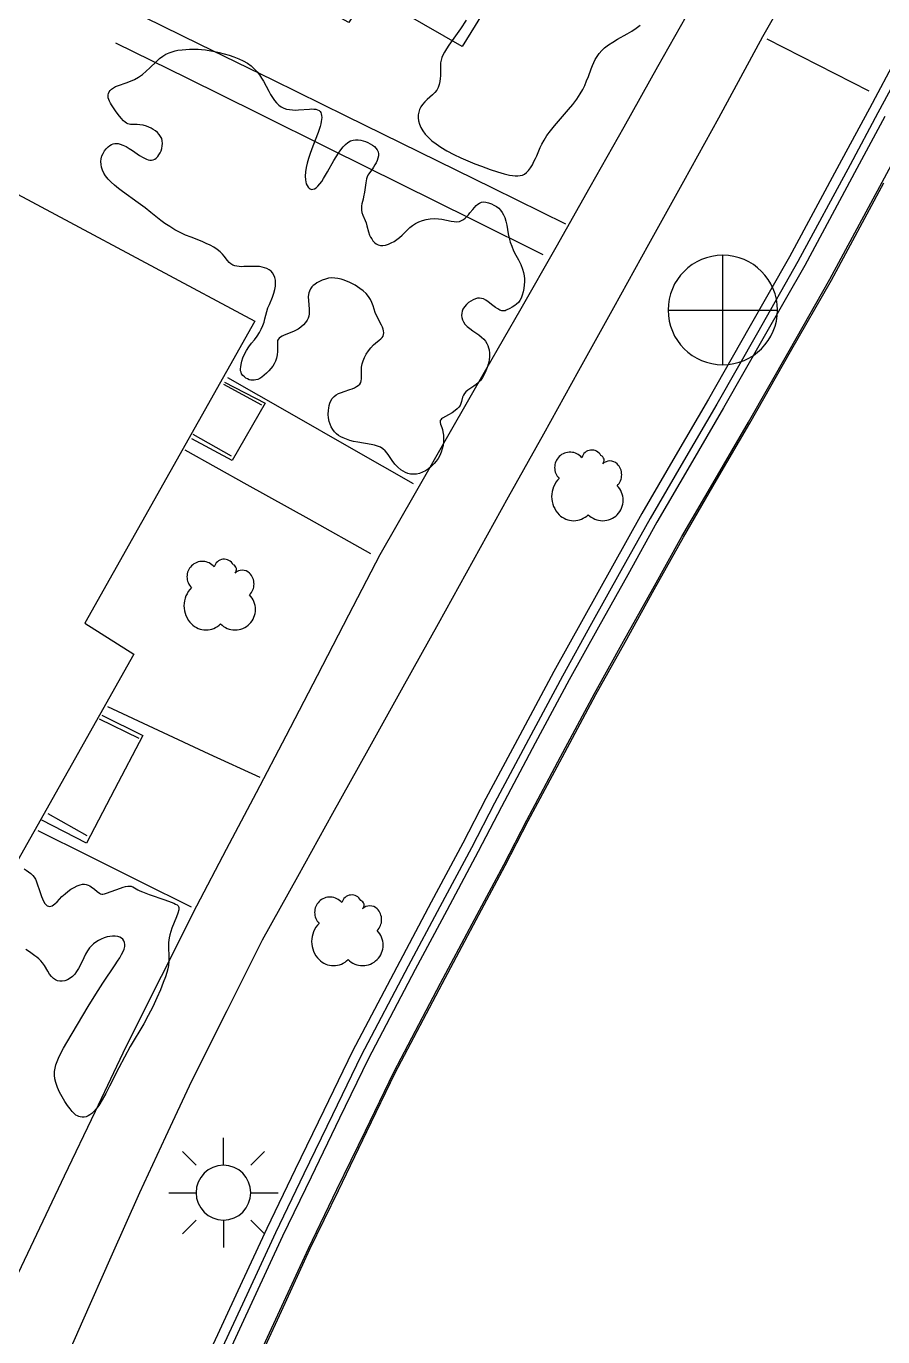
# Model space of a CAD drawing. Header units: feet. Extents: x 3174203 to 3175581, y 1715832 to 1717426.
# Drawn here: x 3174687.1 to 3174738.5, y 1717182.2 to 1717260.8 of the extents above; entities that cross this region are included whole.
import ezdxf

# ---------------------------------------------------------------- set-up
doc = ezdxf.new("R2010")
doc.units = ezdxf.units.FT
doc.header["$MEASUREMENT"] = 0
for name, color, linetype, lineweight in [('BACK_OF_CURB', 5, 'Continuous', 30), ('BOTTOM_OF_CURB', 3, 'Continuous', 30), ('BUILDING', 1, 'Continuous', 30), ('CONCRETE', 204, 'Continuous', 30), ('FOOT_PATH', 2, 'Continuous', 30), ('GUTTER', 30, 'Continuous', 30), ('LIGHT_POLE', 5, 'Continuous', 30), ('MANHOLE', 30, 'Continuous', 30), ('SINGLE_TREE', 3, 'Continuous', 30), ('TOP_OF_CURB', 1, 'Continuous', 30)]:
    doc.layers.add(name, color=color, linetype=linetype, lineweight=lineweight)
for name, color, linetype, lineweight, true_color in [('HAND_RAIL', 77, 'Continuous', 30, 0x647d5e), ('MISCELLANEOUS', 225, 'Continuous', 30, 0x9c5f7c), ('PAVED_ROAD', 140, 'Continuous', 30, 0x38a9ff), ('TREELINE', 80, 'Continuous', 30, 0x36ff17)]:
    doc.layers.add(name, color=color, linetype=linetype, lineweight=lineweight, true_color=true_color)

# ---------------------------------------------------------------- blocks, each defined once
blk = doc.blocks.new('SYM205')
at = {"lineweight": -2}
for p, q in [((0, 0.25), (0, 0.5)), ((-0.25, 0.25), (-0.375, 0.375)), ((0.25, 0.25), (0.375, 0.375)), ((0.25, 0), (0.5, 0)), ((-0.25, -0.25), (-0.375, -0.375)), ((0, -0.25), (0, -0.5)), ((0.25, -0.25), (0.375, -0.375))]:
    blk.add_line(p, q, dxfattribs=at)
at = {"lineweight": -2, "flags": 128}
blk.add_lwpolyline([(-0.5, 0), (-0.25, 0, 1), (0.25, 0, 1), (-0.25, 0)], format="xyb", dxfattribs=at)
blk = doc.blocks.new('SYM205_1')
at = {"layer": 'LIGHT_POLE', "ltscale": 0.25, "xscale": 26.246667, "yscale": 26.246667, "zscale": 26.246667}
blk.add_blockref('SYM205', (0, 0), dxfattribs=at)
blk = doc.blocks.new('SYM003')
at = {"layer": 'LIGHT_POLE', "ltscale": 0.25, "xscale": 0.5, "yscale": 0.5, "zscale": 0.5}
blk.add_blockref('SYM205_1', (0, 0), dxfattribs=at)
blk = doc.blocks.new('SYM203')
at = {"lineweight": -2}
blk.add_line((-0.5, 0), (0.5, 0), dxfattribs=at)
at = {"lineweight": -2, "flags": 128}
blk.add_lwpolyline([(0, -0.5, 1), (0, 0.5, 1), (0, -0.5), (0, 0.5)], format="xyb", dxfattribs=at)
blk = doc.blocks.new('SYM203_1')
at = {"layer": 'MANHOLE', "ltscale": 0.25, "xscale": 26.246667, "yscale": 26.246667, "zscale": 26.246667}
blk.add_blockref('SYM203', (0, 0), dxfattribs=at)
blk = doc.blocks.new('SYM004')
at = {"layer": 'MANHOLE', "ltscale": 0.25, "xscale": 0.5, "yscale": 0.5, "zscale": 0.5}
blk.add_blockref('SYM203_1', (0, 0), dxfattribs=at)
blk = doc.blocks.new('SYM217')
at = {"layer": 'SINGLE_TREE', "ltscale": 0.25}
for centre, radius, start, end in [((-3.999321, 4.74055), 3.690934742593219, 134.999957, 225.000043), ((-3.999317, 4.740554), 3.690934742593219, 39.734283, 135.000043), ((1.220457, 6.480478), 2.460623161728813, 27.885514, 165.419776), ((2.960383, 6.480475), 1.230311580864406, 314.999957, 69.295265), ((5.570268, 3.870591), 2.460623161728813, 44.999957, 135.000043), ((4.70031, 3.000626), 3.690934742593219, 314.999957, 45.000043), ((-2.259399, -2.219148), 6.151557904322033, 134.999957, 225.000043), ((3.830349, -3.08911), 4.921246323457626, 314.999957, 45.000043), ((-3.129355, -3.089116), 4.921246323457626, 224.999957, 315.000043), ((3.830344, -3.089116), 4.921246323457627, 224.999957, 315.000043)]:
    blk.add_arc(centre, radius, start, end, dxfattribs=at)
blk = doc.blocks.new('SYM007')
at = {"layer": 'SINGLE_TREE', "ltscale": 0.25, "xscale": 0.5, "yscale": 0.5, "zscale": 0.5}
blk.add_blockref('SYM217', (0, 0), dxfattribs=at)

msp = doc.modelspace()

# ---------------------------------------------------------------- linework, layer by layer
at = {"layer": 'BACK_OF_CURB'}
msp.add_polyline3d([(3174739.33772, 1717259.006018, 5240.736), (3174737.670876, 1717255.895333, 5240.752), (3174736.004612, 1717252.785728, 5240.687), (3174732.87933, 1717246.985927, 5240.651), (3174730.451548, 1717242.721119, 5240.681), (3174728.020477, 1717238.450532, 5240.631), (3174726.02493, 1717235.029607, 5240.728), (3174724.021162, 1717231.594587, 5240.781177), (3174722.263299, 1717228.433418, 5240.825607), (3174720.510676, 1717225.281671, 5240.865678), (3174718.753927, 1717222.122503, 5240.904424), (3174716.71554, 1717218.312801, 5240.94321), (3174714.677556, 1717214.503852, 5240.980714), (3174713.291914, 1717211.820836, 5241.006662), (3174711.402081, 1717208.281211, 5241.044542), (3174709.507244, 1717204.732211, 5241.083125), (3174706.678743, 1717199.349255, 5241.143327), (3174704.95925, 1717195.795304, 5241.17893), (3174703.247327, 1717192.257001, 5241.209477), (3174701.531404, 1717188.710429, 5241.239234), (3174699.806258, 1717184.97932, 5241.267945), (3174698.084967, 1717181.25655, 5241.292459)], dxfattribs=at)
at = {"layer": 'BOTTOM_OF_CURB'}
msp.add_polyline3d([(3174738.594425, 1717255.400455, 5240.303), (3174736.927581, 1717252.289769, 5240.256), (3174733.795937, 1717246.478162, 5240.025), (3174731.362127, 1717242.202764, 5239.976), (3174728.928317, 1717237.927366, 5240.227), (3174726.929981, 1717234.501659, 5240.274), (3174724.931644, 1717231.075951, 5240.274), (3174723.179021, 1717227.924204, 5240.297912), (3174721.426398, 1717224.772456, 5240.32325), (3174719.673775, 1717221.620709, 5240.349658), (3174717.639393, 1717217.818492, 5240.37775), (3174715.605011, 1717214.016276, 5240.406911), (3174714.219583, 1717211.333673, 5240.431286), (3174712.326374, 1717207.787724, 5240.464543), (3174710.433165, 1717204.241775, 5240.501406), (3174707.614359, 1717198.877269, 5240.561491), (3174705.902436, 1717195.338966, 5240.603517), (3174704.190514, 1717191.800663, 5240.647019), (3174702.478592, 1717188.262359, 5240.685799), (3174700.7573, 1717184.539589, 5240.725383), (3174699.036009, 1717180.816818, 5240.766033)], dxfattribs=at)
at = {"layer": 'BUILDING', "flags": 128}
for points, elevation in [([(3174680.942704, 1717275.043954), (3174703.641221, 1717317.77581), (3174733.069028, 1717301.125933), (3174725.819971, 1717288.29415), (3174724.169189, 1717289.266594), (3174722.288433, 1717285.985063), (3174727.534997, 1717282.698875), (3174713.255218, 1717259.601015), (3174707.573613, 1717262.872532), (3174706.452608, 1717261.046872), (3174683.628425, 1717273.43528)], 5241.835), ([(3174645.811754, 1717222.055953), (3174638.04925, 1717227.084923), (3174659.338823, 1717265.750763), (3174676.897704, 1717255.920725), (3174700.816414, 1717243.136621), (3174690.619831, 1717225.026493), (3174693.562004, 1717223.163574), (3174681.545417, 1717201.859588)], 5241.606)]:
    msp.add_lwpolyline(points, close=True, dxfattribs=dict(at, elevation=elevation))
at = {"layer": 'CONCRETE', "extrusion": (0.4408200487356924, 0.8975955016780452, 4.280068e-10), "elevation": 2940874.936748, "flags": 128}
msp.add_lwpolyline([(-2092586.776101, 5242.301741), (-2092591.668258, 5242.078741), (-2092596.560415, 5241.944741), (-2092601.452572, 5242.032741), (-2092606.34473, 5241.742741), (-2092611.236887, 5241.489741), (-2092616.129044, 5240.963741)], dxfattribs=at)
at = {"layer": 'CONCRETE', "extrusion": (-0.4440079701949929, -0.8960228358715653, 3.3983535e-09), "elevation": -2948292.785578, "flags": 128}
msp.add_lwpolyline([(2082119.898469, 5242.301019), (2082124.665556, 5242.139473), (2082129.432643, 5241.979019), (2082134.19973, 5241.814019), (2082138.966817, 5241.604019), (2082143.733904, 5241.372019), (2082148.500991, 5241.076019)], dxfattribs=at)
at = {"layer": 'CONCRETE', "extrusion": (0.4549263383102188, 0.8905290712333069, 1.5371492e-09), "elevation": 2973538.998491, "flags": 128}
msp.add_lwpolyline([(-2045963.877626, 5241.078429), (-2045967.317417, 5241.067429), (-2045970.757207, 5240.835429)], dxfattribs=at)
at = {"layer": 'CONCRETE', "extrusion": (-0.4951425536115392, -0.8688117469296974, 1.064598869e-07), "elevation": -3063886.727172, "flags": 128}
msp.add_lwpolyline([(1907937.468694, 5241.727181), (1907941.739632, 5241.644052), (1907946.010569, 5241.558066), (1907950.281507, 5241.469181)], dxfattribs=at)
at = {"layer": 'CONCRETE', "extrusion": (-0.4870118761729941, -0.8733953471747261, 4.0038847e-09), "elevation": -3045940.381979, "flags": 128}
msp.add_lwpolyline([(1936451.223387, 5241.675196), (1936455.471911, 5241.575196), (1936459.720434, 5241.297196), (1936463.968958, 5241.143196)], dxfattribs=at)
at = {"layer": 'CONCRETE', "extrusion": (-0.4215856531865371, -0.9067885845263205, 1.813022096e-07), "elevation": -2895560.107059, "flags": 128}
msp.add_lwpolyline([(2154819.131788, 5242.103971), (2154822.485685, 5242.012971), (2154825.839583, 5241.917346), (2154829.193481, 5241.818971)], dxfattribs=at)
at = {"layer": 'CONCRETE', "extrusion": (-0.4463470133381516, -0.894859957582253, 1.46822021e-08), "elevation": -2953677.211675, "flags": 128}
msp.add_lwpolyline([(2074428.283524, 5241.666366), (2074431.711522, 5241.569179), (2074435.139521, 5241.468195), (2074438.56752, 5241.363366)], dxfattribs=at)
at = {"layer": 'FOOT_PATH'}
for points in [[(3174688.801343, 1717179.327311, 5241.501481), (3174690.508967, 1717183.177908, 5241.473907), (3174692.216591, 1717187.028505, 5241.442752), (3174693.924214, 1717190.879102, 5241.407505), (3174695.479423, 1717194.227424, 5241.375901), (3174697.034631, 1717197.575746, 5241.347793), (3174699.160082, 1717201.802476, 5241.312593), (3174701.285533, 1717206.029205, 5241.281383), (3174703.39461, 1717209.824439, 5241.256606), (3174705.503688, 1717213.619672, 5241.231873), (3174707.612765, 1717217.414906, 5241.204173), (3174709.721843, 1717221.210139, 5241.175248), (3174711.83092, 1717225.005373, 5241.142693), (3174713.939997, 1717228.800606, 5241.106628), (3174716.040859, 1717232.589637, 5241.067), (3174718.141721, 1717236.378668, 5240.977), (3174720.242582, 1717240.167698, 5241.025), (3174722.343444, 1717243.956729, 5240.996858), (3174724.444306, 1717247.745759, 5240.967), (3174726.545167, 1717251.53479, 5240.971), (3174728.646029, 1717255.323821, 5241.004), (3174731.276923, 1717260.205304, 5241.047), (3174733.698937, 1717264.46779, 5241.061)], [(3174685.727085, 1717184.113208, 5241.543652), (3174687.572275, 1717187.994733, 5241.514634), (3174689.417465, 1717191.876258, 5241.480875), (3174691.262654, 1717195.757783, 5241.443014), (3174693.107844, 1717199.639308, 5241.408537), (3174695.223575, 1717203.857124, 5241.374542), (3174697.339306, 1717208.07494, 5241.343729), (3174699.12928, 1717211.46864, 5241.319204), (3174700.919255, 1717214.862341, 5241.296104), (3174702.709229, 1717218.256042, 5241.269681), (3174704.584119, 1717221.886362, 5241.237923), (3174706.459008, 1717225.516682, 5241.202434), (3174708.333898, 1717229.147002, 5241.168574), (3174710.445984, 1717232.832911, 5241.136941), (3174712.55807, 1717236.51882, 5241.101919), (3174714.670156, 1717240.204729, 5241.065472), (3174716.782242, 1717243.890638, 5241.025), (3174718.894328, 1717247.576547, 5240.992), (3174720.927565, 1717251.18276, 5240.981), (3174722.960803, 1717254.788972, 5241.006), (3174724.99404, 1717258.395184, 5241.002), (3174727.027277, 1717262.001396, 5241.046)]]:
    msp.add_polyline3d(points, dxfattribs=at)
at = {"layer": 'GUTTER'}
msp.add_polyline3d([(3174700.60233, 1717180.092868, 5240.839649), (3174702.320396, 1717183.808663, 5240.80167), (3174704.038462, 1717187.524459, 5240.767456), (3174705.744032, 1717191.049633, 5240.733234), (3174707.449602, 1717194.574807, 5240.696), (3174709.155172, 1717198.099981, 5240.657161), (3174711.958013, 1717203.434103, 5240.601013), (3174713.852661, 1717206.982748, 5240.564), (3174715.747309, 1717210.531392, 5240.528872), (3174717.132385, 1717213.213312, 5240.506635), (3174719.160503, 1717217.003822, 5240.4805), (3174721.188621, 1717220.794331, 5240.45695), (3174722.936103, 1717223.936833, 5240.43786), (3174724.683585, 1717227.079336, 5240.422546), (3174726.431068, 1717230.221838, 5240.411607), (3174728.427228, 1717233.643815, 5240.40415), (3174730.423388, 1717237.065793, 5240.400925), (3174732.864417, 1717241.353872, 5240.402108), (3174735.305446, 1717245.641951, 5240.404787), (3174738.447568, 1717251.473002, 5240.404675), (3174740.111477, 1717254.578211, 5240.39958)], dxfattribs=at)
at = {"layer": 'HAND_RAIL', "extrusion": (-0.0050836487028108, 0.0027589370370738, 0.9999832722512373), "elevation": -6160.042568, "flags": 128}
msp.add_lwpolyline([(3174684.556887, 1717262.875652), (3174686.836203, 1717261.63867)], dxfattribs=at)
at = {"layer": 'HAND_RAIL', "extrusion": (0.0200794318186542, -0.0112750524312831, 0.999734809642293), "elevation": 49624.257155, "flags": 128}
msp.add_lwpolyline([(3051701.185315, -1926729.652361), (3051701.185315, -1926732.301257)], dxfattribs=at)
at = {"layer": 'HAND_RAIL', "extrusion": (0.0204161674406522, -0.0098475807803055, 0.999743069623296), "elevation": 53144.729627, "flags": 128}
msp.add_lwpolyline([(2925925.254692, -2112740.5417), (2925925.254692, -2112743.188715)], dxfattribs=at)
at = {"layer": 'HAND_RAIL', "extrusion": (0.0363997056757234, -0.0204108216516158, 0.9991288504423375), "elevation": 85744.892071, "flags": 128}
msp.add_lwpolyline([(3050531.611796, -1927278.186272), (3050531.611796, -1927280.870079)], dxfattribs=at)
at = {"layer": 'MISCELLANEOUS'}
for points in [[(3174699.009338, 1717239.478927, 5241.456), (3174701.437579, 1717238.212142, 5241.39), (3174699.456253, 1717234.769469, 5241.432), (3174697.042909, 1717236.080963, 5241.498)], [(3174691.639762, 1717219.509872, 5241.585), (3174694.099926, 1717218.281943, 5241.5813), (3174692.41681, 1717215.050578, 5241.578375), (3174690.733694, 1717211.819213, 5241.576077), (3174688.043688, 1717213.215869, 5241.577)]]:
    msp.add_polyline3d(points, dxfattribs=at)
at = {"layer": 'PAVED_ROAD'}
msp.add_polyline3d([(3174700.693103, 1717180.050912, 5240.844308), (3174702.410982, 1717183.766304, 5240.807), (3174704.128861, 1717187.481695, 5240.774422), (3174705.834063, 1717191.006108, 5240.739877), (3174707.539265, 1717194.530521, 5240.70275), (3174709.244467, 1717198.054934, 5240.661771), (3174712.046383, 1717203.387296, 5240.605018), (3174713.941114, 1717206.936097, 5240.568), (3174715.835846, 1717210.484897, 5240.533586), (3174717.220901, 1717213.166778, 5240.512094), (3174719.248656, 1717216.956609, 5240.48525), (3174721.276411, 1717220.74644, 5240.458114), (3174723.023595, 1717223.888406, 5240.439707), (3174724.77078, 1717227.030373, 5240.424893), (3174726.517964, 1717230.17234, 5240.414), (3174728.513998, 1717233.594101, 5240.406374), (3174730.510032, 1717237.015862, 5240.40356), (3174732.95148, 1717241.304676, 5240.405381), (3174735.392927, 1717245.59349, 5240.409698), (3174738.535656, 1717251.425668, 5240.4089)], dxfattribs=at)
at = {"layer": 'TOP_OF_CURB'}
msp.add_polyline3d([(3174739.849285, 1717258.731899, 5240.63), (3174738.182442, 1717255.621213, 5240.606), (3174736.515857, 1717252.51101, 5240.573), (3174733.38705, 1717246.704669, 5240.574), (3174730.955929, 1717242.433996, 5240.67), (3174728.523341, 1717238.160744, 5240.685868), (3174726.526249, 1717234.73717, 5240.699774), (3174724.52549, 1717231.307308, 5240.721195), (3174722.770529, 1717228.151358, 5240.742163), (3174721.017906, 1717224.99961, 5240.767454), (3174719.263442, 1717221.844553, 5240.796008), (3174717.227274, 1717218.038997, 5240.832782), (3174715.191285, 1717214.233777, 5240.866424), (3174713.805761, 1717211.55099, 5240.889), (3174711.914059, 1717208.007862, 5240.924039), (3174710.020123, 1717204.460553, 5240.962187), (3174707.196992, 1717199.087816, 5241.024012), (3174705.481693, 1717195.542532, 5241.064409), (3174703.76977, 1717192.004229, 5241.10085), (3174702.056064, 1717188.462237, 5241.13349), (3174700.333053, 1717184.735747, 5241.169362), (3174698.611761, 1717181.012977, 5241.208648)], dxfattribs=at)
at = {"layer": 'TREELINE'}
for points in [[(3174713.49379, 1717261.182249, 5242.340667), (3174713.146143, 1717260.668302, 5242.387802), (3174712.46185, 1717259.686636, 5242.468953), (3174712.310004, 1717259.45655, 5242.484165), (3174712.190187, 1717259.259908, 5242.497426), (3174712.09901, 1717259.088795, 5242.507363), (3174712.033084, 1717258.935298, 5242.514513), (3174711.989019, 1717258.791503, 5242.524078)], [(3174711.989019, 1717258.791503, 5242.396239), (3174711.95915, 1717258.614492, 5242.373518), (3174711.949313, 1717258.431688, 5242.347309), (3174711.954414, 1717258.014356, 5242.290809), (3174711.95348, 1717257.851793, 5242.272172), (3174711.94477, 1717257.679881, 5242.249757), (3174711.923379, 1717257.503295, 5242.227238), (3174711.8844, 1717257.326709, 5242.208196), (3174711.822929, 1717257.154797, 5242.186566), (3174711.73406, 1717256.992235, 5242.168064), (3174711.615316, 1717256.842101, 5242.149244), (3174711.473928, 1717256.701102, 5242.129923), (3174711.161863, 1717256.426942, 5242.088829), (3174711.010506, 1717256.284002, 5242.07086), (3174710.875144, 1717256.130635, 5242.053547), (3174710.778457, 1717255.987844, 5242.040013), (3174710.702401, 1717255.834755, 5242.026707), (3174710.648755, 1717255.672324, 5242.014749), (3174710.619301, 1717255.501508, 5242.002821), (3174710.615819, 1717255.323261, 5241.991179), (3174710.64009, 1717255.138541, 5241.979941), (3174710.693895, 1717254.948303, 5241.968568), (3174710.778798, 1717254.753567, 5241.954646), (3174710.895492, 1717254.555616, 5241.942253), (3174711.044457, 1717254.355797, 5241.931401), (3174711.226169, 1717254.155456, 5241.917621), (3174711.441107, 1717253.955941, 5241.902954), (3174711.689748, 1717253.758598, 5241.888897), (3174711.97257, 1717253.564775, 5241.871922), (3174712.343862, 1717253.344916, 5241.85131), (3174712.748052, 1717253.133958, 5241.828563), (3174713.170863, 1717252.934177, 5241.80539), (3174713.598019, 1717252.747851, 5241.782026), (3174714.015244, 1717252.577256, 5241.759729), (3174714.40826, 1717252.424669, 5241.738861), (3174714.931214, 1717252.232633, 5241.710749), (3174715.379681, 1717252.082513, 5241.686608), (3174715.765766, 1717251.970583, 5241.665794), (3174716.101574, 1717251.893116, 5241.647574), (3174716.275317, 1717251.863441, 5241.639834), (3174716.43747, 1717251.846418, 5241.63113), (3174716.588906, 1717251.844663, 5241.624596), (3174716.730498, 1717251.860789, 5241.616772), (3174716.863123, 1717251.897414, 5241.610927), (3174716.987652, 1717251.957151, 5241.605113), (3174717.104961, 1717252.042615, 5241.599056), (3174717.233516, 1717252.175882, 5241.589312), (3174717.352742, 1717252.337192, 5241.581118), (3174717.461951, 1717252.51601, 5241.572662), (3174717.560452, 1717252.701801, 5241.561758), (3174717.647556, 1717252.88403, 5241.55382), (3174717.722574, 1717253.052162, 5241.546665), (3174717.933824, 1717253.544961, 5241.516851), (3174718.034949, 1717253.755258, 5241.508246), (3174718.167029, 1717253.992482, 5241.493283), (3174718.336284, 1717254.258442, 5241.476921), (3174718.544402, 1717254.546378, 5241.45953), (3174718.791947, 1717254.851781, 5241.441627), (3174719.638513, 1717255.823983, 5241.390006), (3174719.889319, 1717256.127666, 5241.372733), (3174720.127293, 1717256.441332, 5241.357926), (3174720.338892, 1717256.759991, 5241.345119), (3174720.482269, 1717257.016009, 5241.337185), (3174720.606301, 1717257.274583, 5241.329906), (3174720.717195, 1717257.53827, 5241.3249), (3174720.821154, 1717257.809624, 5241.318372), (3174720.991584, 1717258.273099, 5241.311258), (3174721.064221, 1717258.458116, 5241.306797), (3174721.14559, 1717258.644382, 5241.30438), (3174721.238989, 1717258.830023, 5241.302104), (3174721.347714, 1717259.013168, 5241.298312), (3174721.475062, 1717259.191946, 5241.295889), (3174721.62433, 1717259.364483, 5241.292291), (3174721.798816, 1717259.528908, 5241.289516), (3174722.030986, 1717259.705575, 5241.285504), (3174722.291221, 1717259.872927, 5241.280243), (3174722.570344, 1717260.034691, 5241.277818), (3174723.148541, 1717260.356355, 5241.267828), (3174723.42926, 1717260.523707, 5241.268822), (3174723.692155, 1717260.700374, 5241.269703), (3174723.929956, 1717260.888905, 5241.271498)], [(3174692.022712, 1717256.614111, 5242.458453), (3174692.029748, 1717256.70054, 5242.451095), (3174692.052246, 1717256.78849, 5242.443507), (3174692.09229, 1717256.87644, 5242.43556), (3174692.151966, 1717256.962869, 5242.427166), (3174692.233357, 1717257.046257, 5242.41818), (3174692.33855, 1717257.125083, 5242.408429), (3174692.469628, 1717257.197825, 5242.397756), (3174692.656044, 1717257.274604, 5242.384263), (3174693.108189, 1717257.426576, 5242.354432), (3174693.35647, 1717257.516499, 5242.338952), (3174693.607923, 1717257.625534, 5242.323561), (3174693.853825, 1717257.761047, 5242.308817), (3174694.087251, 1717257.927347, 5242.293786), (3174694.308488, 1717258.11652, 5242.279214), (3174694.51962, 1717258.317594, 5242.265229), (3174694.919919, 1717258.711567, 5242.239921), (3174695.113257, 1717258.882524, 5242.228742), (3174695.304378, 1717259.023936, 5242.218631), (3174695.493067, 1717259.137008, 5242.2094), (3174695.678652, 1717259.225379, 5242.200824), (3174695.860462, 1717259.292688, 5242.192816), (3174696.037823, 1717259.342576, 5242.185255), (3174696.210063, 1717259.378682, 5242.178217), (3174696.457593, 1717259.413931, 5242.168432), (3174696.691273, 1717259.432473, 5242.159716), (3174696.910289, 1717259.44042, 5242.152189), (3174697.268403, 1717259.446005, 5242.141302), (3174697.432784, 1717259.443119, 5242.136533), (3174697.627197, 1717259.429174, 5242.130965), (3174697.871874, 1717259.398121, 5242.125262), (3174698.187043, 1717259.343907, 5242.117743), (3174698.426571, 1717259.295736, 5242.110102), (3174698.693034, 1717259.235644, 5242.106454), (3174698.977929, 1717259.163124, 5242.099246), (3174699.272753, 1717259.077665, 5242.091955), (3174699.569004, 1717258.978758, 5242.083285), (3174699.858176, 1717258.865894, 5242.078499), (3174700.131767, 1717258.738563, 5242.072317), (3174700.381275, 1717258.596256, 5242.068341), (3174700.600257, 1717258.438998, 5242.064705), (3174700.790521, 1717258.268955, 5242.059962), (3174700.955937, 1717258.088825, 5242.055548), (3174701.100374, 1717257.90131, 5242.051491), (3174701.227704, 1717257.709108, 5242.047617), (3174701.341794, 1717257.514919, 5242.043908), (3174701.656758, 1717256.921594, 5242.030548), (3174701.767777, 1717256.722527, 5242.027058), (3174701.880925, 1717256.53692, 5242.023771), (3174701.998329, 1717256.367508, 5242.020733), (3174702.122117, 1717256.21703, 5242.017906), (3174702.254419, 1717256.088223, 5242.015306), (3174702.397361, 1717255.983823, 5242.012866), (3174702.55235, 1717255.905543, 5242.010507), (3174702.717903, 1717255.850986, 5242.008167), (3174702.891818, 1717255.816731, 5242.005802), (3174703.071889, 1717255.799356, 5242.003417), (3174703.255912, 1717255.79544, 5242.001011), (3174703.441684, 1717255.801561, 5241.998611), (3174704.092136, 1717255.852273, 5241.987267), (3174704.233128, 1717255.857222, 5241.985758), (3174704.36353, 1717255.853818, 5241.984385), (3174704.481201, 1717255.83936, 5241.983199), (3174704.584005, 1717255.811148, 5241.982331), (3174704.669802, 1717255.766483, 5241.981635), (3174704.730406, 1717255.71122, 5241.981233), (3174704.776455, 1717255.64154, 5241.980862), (3174704.808521, 1717255.558158, 5241.980487), (3174704.827176, 1717255.461789, 5241.980064), (3174704.832993, 1717255.353148, 5241.979597), (3174704.826544, 1717255.232952, 5241.979111), (3174704.808401, 1717255.101916, 5241.976592), (3174704.779137, 1717254.960755, 5241.97588), (3174704.739322, 1717254.810185, 5241.972912), (3174704.616236, 1717254.441249, 5241.969192), (3174704.295113, 1717253.616985, 5241.954413), (3174704.135366, 1717253.184478, 5241.94635), (3174704.041727, 1717252.896481, 5241.941115), (3174703.962692, 1717252.613436, 5241.935888), (3174703.901278, 1717252.339567, 5241.930739), (3174703.860503, 1717252.0791, 5241.925738), (3174703.843385, 1717251.836262, 5241.920968), (3174703.85294, 1717251.615279, 5241.916513), (3174703.875285, 1717251.482299, 5241.913619), (3174703.909717, 1717251.362842, 5241.910699), (3174703.955128, 1717251.258841, 5241.907885), (3174704.010409, 1717251.172227, 5241.905226), (3174704.074452, 1717251.104932, 5241.904063), (3174704.146148, 1717251.058888, 5241.903106), (3174704.224388, 1717251.036027, 5241.9023), (3174704.308063, 1717251.038281, 5241.90157), (3174704.396066, 1717251.067581, 5241.90081), (3174704.499082, 1717251.134201, 5241.899697), (3174704.605917, 1717251.233779, 5241.898391), (3174704.716316, 1717251.362596, 5241.896934), (3174704.830024, 1717251.516933, 5241.895352), (3174704.946788, 1717251.693072, 5241.891872), (3174705.066352, 1717251.887295, 5241.889864), (3174705.188463, 1717252.095882, 5241.887816), (3174705.568201, 1717252.768271, 5241.878967), (3174705.699562, 1717252.991486, 5241.876857), (3174705.833722, 1717253.205125, 5241.874924), (3174705.970938, 1717253.403686, 5241.873197), (3174706.111464, 1717253.581667, 5241.870651), (3174706.255553, 1717253.733568, 5241.868414), (3174706.403462, 1717253.853886, 5241.867559), (3174706.555139, 1717253.938726, 5241.866926), (3174706.70931, 1717253.990607, 5241.866439), (3174706.864398, 1717254.013657, 5241.865119), (3174707.018825, 1717254.012002, 5241.864689), (3174707.17101, 1717253.989767, 5241.864192), (3174707.319377, 1717253.951078, 5241.863604), (3174707.462347, 1717253.900063, 5241.862202), (3174707.598341, 1717253.840846, 5241.861477), (3174707.743157, 1717253.767273, 5241.860404), (3174707.874217, 1717253.687656, 5241.859375), (3174707.988936, 1717253.601271, 5241.857729), (3174708.084729, 1717253.507396, 5241.856867), (3174708.159012, 1717253.40531, 5241.855363), (3174708.209201, 1717253.294289, 5241.854562), (3174708.232712, 1717253.173611, 5241.852071), (3174708.228241, 1717253.043333, 5241.850214), (3174708.199599, 1717252.90663, 5241.848776), (3174708.15188, 1717252.767456, 5241.847087), (3174708.090176, 1717252.629765, 5241.845195), (3174708.019579, 1717252.497511, 5241.842297), (3174707.945182, 1717252.374647, 5241.840158), (3174707.872076, 1717252.265127, 5241.837192), (3174707.661886, 1717251.975793, 5241.830165), (3174707.607513, 1717251.885023, 5241.827315), (3174707.560382, 1717251.7823, 5241.824233), (3174707.52013, 1717251.658748, 5241.821473), (3174707.470977, 1717251.424563, 5241.816062), (3174707.390595, 1717250.866541, 5241.803705), (3174707.34633, 1717250.598126, 5241.796224), (3174707.311932, 1717250.43987, 5241.791686), (3174707.245308, 1717250.165618, 5241.783691), (3174707.221773, 1717250.041412, 5241.778664), (3174707.210548, 1717249.920346, 5241.774016), (3174707.215979, 1717249.798313, 5241.768997), (3174707.247785, 1717249.646488, 5241.763415), (3174707.300447, 1717249.490281, 5241.757433), (3174707.430797, 1717249.176406, 5241.747257), (3174707.489715, 1717249.024581, 5241.74095), (3174707.544435, 1717248.843237, 5241.733819), (3174707.637581, 1717248.485441, 5241.722356), (3174707.706966, 1717248.294317, 5241.714591), (3174707.76131, 1717248.178676, 5241.708502), (3174707.827815, 1717248.062732, 5241.702251), (3174707.906938, 1717247.952034, 5241.695961), (3174707.999133, 1717247.852133, 5241.689744), (3174708.104858, 1717247.768581, 5241.683646), (3174708.224567, 1717247.706927, 5241.677688), (3174708.358718, 1717247.672723, 5241.671836), (3174708.507031, 1717247.669986, 5241.665959), (3174708.666289, 1717247.696599, 5241.660001), (3174708.832539, 1717247.748913, 5241.653976), (3174709.00183, 1717247.823277, 5241.647953), (3174709.170209, 1717247.916043, 5241.642041), (3174709.333723, 1717248.02356, 5241.63686), (3174709.488421, 1717248.142178, 5241.631996), (3174709.654638, 1717248.289829, 5241.626758), (3174709.961484, 1717248.59479, 5241.616939), (3174710.11539, 1717248.741716, 5241.612227), (3174710.278469, 1717248.878017, 5241.607618), (3174710.457359, 1717248.9985, 5241.603), (3174710.656807, 1717249.098758, 5241.598209), (3174710.873997, 1717249.177524, 5241.593225), (3174711.104223, 1717249.234314, 5241.588091), (3174711.342776, 1717249.268646, 5241.582856), (3174711.58495, 1717249.280036, 5241.576931), (3174711.826038, 1717249.268002, 5241.570424), (3174712.028556, 1717249.239957, 5241.566449), (3174712.599171, 1717249.12419, 5241.552253), (3174712.773263, 1717249.099643, 5241.54882), (3174712.937398, 1717249.094409, 5241.543975), (3174713.090436, 1717249.115864, 5241.539392), (3174713.214609, 1717249.160767, 5241.535485), (3174713.330227, 1717249.227319, 5241.531723), (3174713.438105, 1717249.311088, 5241.527899), (3174713.539059, 1717249.407643, 5241.524054), (3174713.633902, 1717249.512553, 5241.52018), (3174713.72345, 1717249.621384, 5241.516323), (3174713.889919, 1717249.833087, 5241.509394), (3174713.994259, 1717249.957112, 5241.505019), (3174714.096065, 1717250.063146, 5241.500952), (3174714.197871, 1717250.149861, 5241.497124), (3174714.302212, 1717250.215929, 5241.493415), (3174714.411622, 1717250.260021, 5241.489663), (3174714.528636, 1717250.280809, 5241.485645), (3174714.680885, 1717250.27441, 5241.480574), (3174714.841476, 1717250.237967, 5241.47482), (3174715.004154, 1717250.176903, 5241.468457), (3174715.16266, 1717250.096643, 5241.461372), (3174715.310738, 1717250.002613, 5241.454291), (3174715.443209, 1717249.89895, 5241.447393), (3174715.559203, 1717249.784647, 5241.440698), (3174715.65893, 1717249.657407, 5241.43414), (3174715.742597, 1717249.514936, 5241.427675), (3174715.810414, 1717249.354938, 5241.421691), (3174715.874639, 1717249.129244, 5241.414814), (3174715.923385, 1717248.882766, 5241.407913), (3174716.010285, 1717248.368213, 5241.395541), (3174716.065548, 1717248.117728, 5241.389315), (3174716.13629, 1717247.870503, 5241.383423), (3174716.226585, 1717247.620018, 5241.377671), (3174716.340506, 1717247.359753, 5241.371878), (3174716.478392, 1717247.085768, 5241.365913), (3174716.625647, 1717246.804448, 5241.35997), (3174716.763941, 1717246.524758, 5241.354332), (3174716.874942, 1717246.255663, 5241.349283), (3174716.934104, 1717246.052858, 5241.345887), (3174716.968656, 1717245.860069, 5241.342842), (3174716.983185, 1717245.67479, 5241.33998), (3174716.982282, 1717245.494519, 5241.337238), (3174716.970533, 1717245.316752, 5241.334505), (3174716.94582, 1717245.096355, 5241.330939), (3174716.909702, 1717244.883701, 5241.327458), (3174716.860549, 1717244.686533, 5241.324145), (3174716.796732, 1717244.512592, 5241.321125), (3174716.717368, 1717244.36745, 5241.318098), (3174716.624561, 1717244.24798, 5241.315161), (3174716.521163, 1717244.148887, 5241.312253), (3174716.410026, 1717244.064871, 5241.30933), (3174716.255698, 1717243.968919, 5241.305632), (3174716.105231, 1717243.888423, 5241.302014), (3174715.902563, 1717243.787544, 5241.29743), (3174715.839369, 1717243.760942, 5241.295883), (3174715.776593, 1717243.744772, 5241.293614), (3174715.709228, 1717243.742164, 5241.291246), (3174715.632269, 1717243.756247, 5241.288727), (3174715.517669, 1717243.800191, 5241.285568), (3174715.386776, 1717243.869808, 5241.282128), (3174715.246106, 1717243.9598, 5241.278631), (3174715.102177, 1717244.064871, 5241.275149), (3174714.819751, 1717244.290905, 5241.269282), (3174714.679353, 1717244.390067, 5241.266349), (3174714.537326, 1717244.464777, 5241.263685), (3174714.421401, 1717244.500282, 5241.261602), (3174714.302347, 1717244.513044, 5241.259568), (3174714.179123, 1717244.503273, 5241.257469), (3174714.050684, 1717244.471176, 5241.255269), (3174713.915989, 1717244.416963, 5241.252964), (3174713.775488, 1717244.341015, 5241.250478), (3174713.635614, 1717244.244412, 5241.247864), (3174713.50429, 1717244.128404, 5241.245242), (3174713.389443, 1717243.994244, 5241.242584), (3174713.298997, 1717243.843184, 5241.239893), (3174713.25352, 1717243.72587, 5241.237708), (3174713.226209, 1717243.602474, 5241.23546), (3174713.218735, 1717243.474896, 5241.233152), (3174713.23277, 1717243.345037, 5241.230755), (3174713.269988, 1717243.214797, 5241.228328), (3174713.33206, 1717243.086078, 5241.225809), (3174713.420657, 1717242.960781, 5241.223154), (3174713.557445, 1717242.820717, 5241.220074), (3174713.721268, 1717242.686449, 5241.216875), (3174713.900781, 1717242.556528, 5241.213655), (3174714.261498, 1717242.30393, 5241.209038), (3174714.42001, 1717242.178356, 5241.206254), (3174714.551246, 1717242.051614, 5241.203747), (3174714.655928, 1717241.923665, 5241.201495), (3174714.737196, 1717241.79475, 5241.199456), (3174714.798187, 1717241.66511, 5241.19756), (3174714.84204, 1717241.534987, 5241.195735), (3174714.871892, 1717241.404623, 5241.193948), (3174714.895382, 1717241.207998, 5241.191944), (3174714.893617, 1717241.00526, 5241.189988), (3174714.865781, 1717240.790297, 5241.187999), (3174714.811061, 1717240.556996, 5241.185948), (3174714.747728, 1717240.355164, 5241.183898), (3174714.668336, 1717240.147283, 5241.181943), (3174714.574554, 1717239.942948, 5241.180208), (3174714.468049, 1717239.751758, 5241.179203), (3174714.35049, 1717239.58331, 5241.178463), (3174714.224033, 1717239.444525, 5241.177921), (3174714.092779, 1717239.331612, 5241.177568), (3174713.961316, 1717239.238104, 5241.177381), (3174713.716118, 1717239.083427, 5241.177658), (3174713.586621, 1717238.991639, 5241.17803), (3174713.478539, 1717238.896825, 5241.178685), (3174713.392104, 1717238.795955, 5241.179582), (3174713.32755, 1717238.686004, 5241.180862), (3174713.283392, 1717238.5654, 5241.182541), (3174713.221146, 1717238.310685, 5241.185059), (3174713.182923, 1717238.187984, 5241.187299), (3174713.12797, 1717238.074521, 5241.189713), (3174713.053349, 1717237.968626, 5241.192299), (3174712.957545, 1717237.867155, 5241.19507), (3174712.839046, 1717237.766965, 5241.198056), (3174712.648142, 1717237.632927, 5241.201699), (3174712.440685, 1717237.506064, 5241.205574), (3174712.080209, 1717237.309745, 5241.21099), (3174712.017218, 1717237.268634, 5241.213549), (3174711.969124, 1717237.224832, 5241.215915), (3174711.937859, 1717237.175097, 5241.218149), (3174711.925352, 1717237.116185, 5241.220298), (3174711.932364, 1717237.045325, 5241.222463), (3174711.954963, 1717236.961632, 5241.224691), (3174712.026506, 1717236.754089, 5241.228327), (3174712.065243, 1717236.629411, 5241.230925), (3174712.099153, 1717236.490245, 5241.233555), (3174712.127477, 1717236.304688, 5241.236346), (3174712.139832, 1717236.10387, 5241.238736), (3174712.134549, 1717235.893991, 5241.241596), (3174712.109958, 1717235.681251, 5241.243966), (3174712.064393, 1717235.471849, 5241.247082), (3174711.997018, 1717235.271151, 5241.249644), (3174711.910336, 1717235.081183, 5241.252079), (3174711.807684, 1717234.903137, 5241.254372), (3174711.6924, 1717234.738207, 5241.256464), (3174711.56782, 1717234.587584, 5241.258404), (3174711.40333, 1717234.42093, 5241.260868), (3174711.231392, 1717234.27896, 5241.263109), (3174711.053867, 1717234.16214, 5241.265302), (3174710.872618, 1717234.070934, 5241.267283), (3174710.689739, 1717234.005655, 5241.269145), (3174710.508258, 1717233.96599, 5241.270924), (3174710.331431, 1717233.951475, 5241.272603), (3174710.162519, 1717233.961643, 5241.274283), (3174710.003887, 1717233.995758, 5241.275911), (3174709.854333, 1717234.051995, 5241.277575), (3174709.711762, 1717234.128258, 5241.279381), (3174709.57408, 1717234.222452, 5241.281483), (3174709.395498, 1717234.373693, 5241.285248), (3174709.222984, 1717234.556397, 5241.289513), (3174709.057644, 1717234.773876, 5241.294401), (3174708.863266, 1717235.073334, 5241.300809), (3174708.758032, 1717235.222765, 5241.304228), (3174708.640761, 1717235.360869, 5241.30764), (3174708.506448, 1717235.479301, 5241.311076), (3174708.351756, 1717235.57198, 5241.314687), (3174708.180021, 1717235.641886, 5241.31858), (3174707.996249, 1717235.694267, 5241.322791), (3174707.805446, 1717235.734367, 5241.327346), (3174707.003304, 1717235.867708, 5241.344655), (3174706.738649, 1717235.921433, 5241.351914), (3174706.511053, 1717235.982795, 5241.358721), (3174706.309941, 1717236.052988, 5241.36526), (3174706.120416, 1717236.132564, 5241.371856), (3174705.978776, 1717236.19959, 5241.377584), (3174705.840162, 1717236.277561, 5241.383537), (3174705.709463, 1717236.371833, 5241.38978), (3174705.591565, 1717236.487761, 5241.396393), (3174705.490428, 1717236.628256, 5241.403814), (3174705.406282, 1717236.786449, 5241.41173), (3174705.33843, 1717236.953025, 5241.420019), (3174705.286173, 1717237.118669, 5241.428494), (3174705.240122, 1717237.32944, 5241.43835), (3174705.222331, 1717237.544679, 5241.448538), (3174705.234576, 1717237.787069, 5241.459663), (3174705.252989, 1717237.924153, 5241.468383), (3174705.282412, 1717238.068249, 5241.47745), (3174705.325899, 1717238.21391, 5241.486795), (3174705.386508, 1717238.35569, 5241.496318), (3174705.467294, 1717238.488143, 5241.50584), (3174705.571315, 1717238.605821, 5241.515262), (3174705.700043, 1717238.704809, 5241.52455), (3174705.848628, 1717238.787309, 5241.533223), (3174706.010636, 1717238.857053, 5241.541677), (3174706.179634, 1717238.917774, 5241.549866), (3174706.512863, 1717239.027074, 5241.561943), (3174706.664959, 1717239.082777, 5241.569119), (3174706.802692, 1717239.142345, 5241.575775), (3174706.92401, 1717239.207466, 5241.581909), (3174707.026862, 1717239.279833, 5241.587549), (3174707.109196, 1717239.361134, 5241.592707), (3174707.16896, 1717239.453061, 5241.59746), (3174707.20537, 1717239.55664, 5241.601905), (3174707.22271, 1717239.670241, 5241.606149), (3174707.226532, 1717239.791569, 5241.610254), (3174707.21241, 1717240.178978, 5241.620151), (3174707.222526, 1717240.373294, 5241.625361), (3174707.254231, 1717240.566388, 5241.630295), (3174707.309562, 1717240.760296, 5241.635065), (3174707.390556, 1717240.957057, 5241.639798), (3174707.498163, 1717241.157078, 5241.644591), (3174707.628988, 1717241.354247, 5241.649355), (3174707.778552, 1717241.54082, 5241.653996), (3174707.942372, 1717241.709055, 5241.658399), (3174708.05665, 1717241.808106, 5241.660921), (3174708.277482, 1717241.983991, 5241.666142), (3174708.373655, 1717242.067104, 5241.668017), (3174708.453414, 1717242.151182, 5241.669597), (3174708.511569, 1717242.239366, 5241.67085), (3174708.544338, 1717242.334151, 5241.672006), (3174708.553571, 1717242.435456, 5241.673265), (3174708.542527, 1717242.542556, 5241.674736), (3174708.514466, 1717242.654728, 5241.676493), (3174708.472645, 1717242.771247, 5241.678608), (3174708.420324, 1717242.891388, 5241.681122), (3174708.164773, 1717243.397549, 5241.693538), (3174708.046653, 1717243.660773, 5241.700051), (3174707.976114, 1717243.859979, 5241.705017), (3174707.9125, 1717244.057963, 5241.710026), (3174707.843184, 1717244.251871, 5241.715082), (3174707.755537, 1717244.438852, 5241.720222), (3174707.639376, 1717244.616596, 5241.725515), (3174707.494293, 1717244.784967, 5241.730996), (3174707.322326, 1717244.944372, 5241.736381), (3174707.12551, 1717245.09522, 5241.741917), (3174706.830049, 1717245.282294, 5241.749558), (3174706.511415, 1717245.447151, 5241.757901), (3174706.186987, 1717245.582063, 5241.765186), (3174705.995911, 1717245.645213, 5241.768217), (3174705.807546, 1717245.691881, 5241.771151), (3174705.620433, 1717245.719144, 5241.773735), (3174705.43311, 1717245.724082, 5241.775777), (3174705.24412, 1717245.703773, 5241.77779), (3174705.053495, 1717245.657037, 5241.779864), (3174704.867251, 1717245.589644, 5241.781923), (3174704.692894, 1717245.509106, 5241.783859), (3174704.537933, 1717245.422935, 5241.785459), (3174704.409877, 1717245.338641, 5241.787136), (3174704.3138, 1717245.262103, 5241.787581), (3174704.245045, 1717245.192658, 5241.787474), (3174704.19652, 1717245.128012, 5241.786848), (3174704.161134, 1717245.06587, 5241.785968), (3174704.09595, 1717244.922842, 5241.787174), (3174704.063363, 1717244.831151, 5241.786853), (3174704.038922, 1717244.72153, 5241.786895), (3174704.027516, 1717244.586643, 5241.787461), (3174704.036206, 1717244.36238, 5241.790206), (3174704.079656, 1717243.852033, 5241.800265), (3174704.083306, 1717243.707823, 5241.800429), (3174704.076528, 1717243.571542, 5241.800314), (3174704.056193, 1717243.441728, 5241.800087), (3174704.019174, 1717243.316923, 5241.800008), (3174703.962341, 1717243.195664, 5241.800123), (3174703.860844, 1717243.047941, 5241.801574), (3174703.730426, 1717242.907145, 5241.8057), (3174703.578011, 1717242.776944, 5241.807838), (3174703.410524, 1717242.661007, 5241.810196), (3174703.174928, 1717242.532074, 5241.816223), (3174702.936435, 1717242.426463, 5241.820309), (3174702.578005, 1717242.284444, 5241.828462), (3174702.460759, 1717242.232496, 5241.830453), (3174702.358977, 1717242.176762, 5241.832023), (3174702.276739, 1717242.114233, 5241.833179), (3174702.218129, 1717242.041897, 5241.833151), (3174702.189179, 1717241.97225, 5241.833488), (3174702.17523, 1717241.893737, 5241.833904), (3174702.172041, 1717241.806393, 5241.834518), (3174702.18461, 1717241.491715, 5241.84174), (3174702.179218, 1717241.306665, 5241.84523), (3174702.15823, 1717241.1123, 5241.849092), (3174702.120017, 1717240.918867, 5241.853111), (3174702.06295, 1717240.736612, 5241.85709), (3174701.986097, 1717240.573102, 5241.86114), (3174701.891322, 1717240.425194, 5241.864942), (3174701.781183, 1717240.287066, 5241.869409), (3174701.658243, 1717240.152897, 5241.874266), (3174701.525487, 1717240.019272, 5241.878811), (3174701.387611, 1717239.892399, 5241.884223), (3174701.249734, 1717239.780896, 5241.889625), (3174701.116978, 1717239.693378, 5241.894684), (3174700.993689, 1717239.63586, 5241.899231), (3174700.881106, 1717239.603957, 5241.902065), (3174700.779697, 1717239.590684, 5241.905817), (3174700.689926, 1717239.589054, 5241.90786), (3174700.586381, 1717239.596966, 5241.911864), (3174700.488906, 1717239.620885, 5241.914381), (3174700.382051, 1717239.668539, 5241.91909), (3174700.289292, 1717239.723689, 5241.923642), (3174700.193043, 1717239.794907, 5241.926897), (3174700.103776, 1717239.880562, 5241.932094), (3174700.031967, 1717239.979025, 5241.937307), (3174699.993055, 1717240.06641, 5241.939758), (3174699.970948, 1717240.163042, 5241.944305), (3174699.964572, 1717240.271015, 5241.949185), (3174699.972855, 1717240.392424, 5241.952438), (3174699.994724, 1717240.529362, 5241.958424), (3174700.04031, 1717240.723407, 5241.968521), (3174700.108024, 1717240.936138, 5241.979218), (3174700.20044, 1717241.158708, 5241.992169), (3174700.320134, 1717241.382268, 5242.001789), (3174700.467057, 1717241.59989, 5242.011875), (3174700.630667, 1717241.812331, 5242.022297), (3174700.797797, 1717242.022268, 5242.032901), (3174700.955282, 1717242.23238, 5242.04116), (3174701.092269, 1717242.444542, 5242.051742), (3174701.207157, 1717242.657417, 5242.064785), (3174701.30066, 1717242.868865, 5242.077193), (3174701.373489, 1717243.076748, 5242.088831), (3174701.428498, 1717243.28059, 5242.099843), (3174701.477091, 1717243.486571, 5242.108427), (3174701.532812, 1717243.702536, 5242.11956), (3174701.609206, 1717243.93633, 5242.131314), (3174701.691388, 1717244.140134, 5242.140094), (3174701.87911, 1717244.58097, 5242.161104), (3174701.963481, 1717244.809969, 5242.173), (3174702.027414, 1717245.039333, 5242.184964), (3174702.058463, 1717245.227709, 5242.193506), (3174702.067967, 1717245.410381, 5242.20189), (3174702.055928, 1717245.584178, 5242.210064), (3174702.022345, 1717245.745931, 5242.218035), (3174701.967217, 1717245.892469, 5242.225819), (3174701.890546, 1717246.020625, 5242.233409), (3174701.792894, 1717246.128037, 5242.238981), (3174701.677077, 1717246.215587, 5242.246392), (3174701.546475, 1717246.284965, 5242.252091), (3174701.404468, 1717246.337861, 5242.259773), (3174701.254434, 1717246.375966, 5242.269095), (3174701.099754, 1717246.400971, 5242.278184), (3174700.864987, 1717246.418086, 5242.288084), (3174700.630221, 1717246.418086, 5242.298086), (3174700.172093, 1717246.400971, 5242.316109), (3174700.025897, 1717246.399632, 5242.322389), (3174699.884558, 1717246.405478, 5242.328728), (3174699.749134, 1717246.42189, 5242.336573), (3174699.620679, 1717246.452247, 5242.344327), (3174699.500251, 1717246.499931, 5242.352036), (3174699.388905, 1717246.568323, 5242.359803), (3174699.286676, 1717246.659324, 5242.367772), (3174699.189517, 1717246.76892, 5242.376068), (3174698.990129, 1717247.021921, 5242.388505), (3174698.877762, 1717247.154337, 5242.396885), (3174698.750188, 1717247.283373, 5242.405715), (3174698.572077, 1717247.427844, 5242.415997), (3174698.369148, 1717247.560995, 5242.426846), (3174698.145779, 1717247.684288, 5242.438196), (3174697.906352, 1717247.799183, 5242.449948), (3174697.655245, 1717247.90714, 5242.461786), (3174697.00037, 1717248.162923, 5242.484199), (3174696.668299, 1717248.297589, 5242.497122), (3174696.339792, 1717248.447231, 5242.509958), (3174696.020078, 1717248.616961, 5242.522676), (3174695.715333, 1717248.800953, 5242.535149), (3174695.431973, 1717248.990651, 5242.547183), (3174695.176415, 1717249.177495, 5242.563428), (3174694.87846, 1717249.414719, 5242.576119), (3174694.587264, 1717249.655322, 5242.593547), (3174694.248755, 1717249.922973, 5242.606212), (3174693.826887, 1717250.233166, 5242.634442), (3174692.895284, 1717250.904266, 5242.686726), (3174692.641865, 1717251.096568, 5242.697591), (3174692.411805, 1717251.283394, 5242.706117), (3174692.206564, 1717251.468395, 5242.710025), (3174692.027602, 1717251.65522, 5242.715105), (3174691.876378, 1717251.847523, 5242.716864), (3174691.7727, 1717252.013927, 5242.717968), (3174691.690737, 1717252.184781, 5242.71854), (3174691.631929, 1717252.358197, 5242.719261), (3174691.597714, 1717252.532287, 5242.719352), (3174691.589532, 1717252.705161, 5242.719018), (3174691.608821, 1717252.874932, 5242.718151), (3174691.655842, 1717253.039458, 5242.71742), (3174691.726151, 1717253.195585, 5242.716263), (3174691.814122, 1717253.339905, 5242.715388), (3174691.914133, 1717253.469012, 5242.714119), (3174692.02056, 1717253.579497, 5242.713811), (3174692.127778, 1717253.667954, 5242.712989), (3174692.231412, 1717253.731932, 5242.711277), (3174692.332077, 1717253.772813, 5242.71085), (3174692.431632, 1717253.792933, 5242.709264), (3174692.53194, 1717253.79463, 5242.709021), (3174692.634861, 1717253.780241, 5242.707241), (3174692.742258, 1717253.752105, 5242.705262), (3174692.914412, 1717253.688278, 5242.703315), (3174693.098685, 1717253.600918, 5242.700804), (3174693.292937, 1717253.492162, 5242.697644), (3174693.495031, 1717253.364152, 5242.693719), (3174693.911338, 1717253.076991, 5242.683621), (3174694.117352, 1717252.94696, 5242.677959), (3174694.316239, 1717252.846882, 5242.67074), (3174694.425174, 1717252.809003, 5242.66843), (3174694.530386, 1717252.78789, 5242.664675), (3174694.631873, 1717252.785406, 5242.662504), (3174694.729635, 1717252.803414, 5242.658821), (3174694.823674, 1717252.843777, 5242.656282), (3174694.913988, 1717252.908358, 5242.651937), (3174695.000578, 1717252.99902, 5242.648079), (3174695.072769, 1717253.100347, 5242.643943), (3174695.13899, 1717253.219145, 5242.63809), (3174695.196123, 1717253.351494, 5242.632554), (3174695.241047, 1717253.49347, 5242.625746), (3174695.270646, 1717253.641151, 5242.619283), (3174695.281799, 1717253.790615, 5242.612452), (3174695.271388, 1717253.93794, 5242.605034), (3174695.236295, 1717254.079203, 5242.597539), (3174695.174633, 1717254.211076, 5242.589986), (3174695.089447, 1717254.332608, 5242.58199), (3174694.985014, 1717254.443443, 5242.573629), (3174694.865611, 1717254.543224, 5242.564869), (3174694.735515, 1717254.631595, 5242.555826), (3174694.599004, 1717254.708199, 5242.54665), (3174694.460354, 1717254.77268, 5242.53754), (3174694.323842, 1717254.82468, 5242.528732), (3174694.11775, 1717254.882493, 5242.515616), (3174693.928811, 1717254.914746, 5242.503714), (3174693.757757, 1717254.928743, 5242.493284), (3174693.37583, 1717254.933193, 5242.469329), (3174693.289124, 1717254.942231, 5242.464198), (3174693.207847, 1717254.962778, 5242.458644), (3174693.127743, 1717254.99932, 5242.453557), (3174693.044555, 1717255.056345, 5242.446806), (3174692.954029, 1717255.13834, 5242.43956), (3174692.799834, 1717255.311155, 5242.424988), (3174692.633177, 1717255.524546, 5242.407745), (3174692.467683, 1717255.752811, 5242.38794), (3174692.230939, 1717256.098337, 5242.36262), (3174692.158456, 1717256.213586, 5242.354518), (3174692.100463, 1717256.319392, 5242.347615), (3174692.057888, 1717256.419151, 5242.341733), (3174692.031661, 1717256.516259, 5242.336693), (3174692.022712, 1717256.614111, 5242.332212)], [(3174686.981479, 1717210.285332, 5242.655425), (3174687.113963, 1717210.205149, 5242.650339), (3174687.253663, 1717210.109597, 5242.644098), (3174687.388242, 1717210.003799, 5242.637167), (3174687.505364, 1717209.892878, 5242.613748), (3174687.595833, 1717209.781219, 5242.606967), (3174687.663025, 1717209.670259, 5242.600327), (3174687.713459, 1717209.560696, 5242.593675), (3174687.75365, 1717209.453229, 5242.586912), (3174687.92745, 1717208.919192, 5242.543216), (3174688.026213, 1717208.632441, 5242.526201), (3174688.085733, 1717208.482338, 5242.500047), (3174688.15146, 1717208.340721, 5242.489164), (3174688.22298, 1717208.21732, 5242.478524), (3174688.29988, 1717208.121863, 5242.468486), (3174688.36969, 1717208.06821, 5242.459908), (3174688.442453, 1717208.03967, 5242.45158), (3174688.517475, 1717208.033681, 5242.443141), (3174688.59406, 1717208.047679, 5242.434363), (3174688.671514, 1717208.079101, 5242.425073), (3174688.749141, 1717208.125383, 5242.415167), (3174688.826247, 1717208.18396, 5242.404622), (3174688.960128, 1717208.309436, 5242.372385), (3174689.256753, 1717208.620931, 5242.328032), (3174689.439515, 1717208.792514, 5242.307521), (3174689.609104, 1717208.930141, 5242.277132), (3174689.793353, 1717209.060734, 5242.257456), (3174689.983679, 1717209.176662, 5242.228473), (3174690.171503, 1717209.270295, 5242.202623), (3174690.348243, 1717209.334002, 5242.179391), (3174690.48203, 1717209.359979, 5242.160182), (3174690.604162, 1717209.362981, 5242.142534), (3174690.716638, 1717209.346111, 5242.125942), (3174690.821459, 1717209.312475, 5242.113432), (3174690.920624, 1717209.265178, 5242.097416), (3174691.016134, 1717209.207324, 5242.08159), (3174691.199866, 1717209.073101, 5242.056518), (3174691.367045, 1717208.938327, 5242.030645), (3174691.507741, 1717208.832256, 5242.011598), (3174691.577281, 1717208.793348, 5242.000012), (3174691.643365, 1717208.774351, 5241.986771), (3174691.715646, 1717208.774312, 5241.975097), (3174691.803778, 1717208.792275, 5241.962162), (3174691.917413, 1717208.827288, 5241.945487), (3174692.776484, 1717209.132807, 5241.876912), (3174692.935189, 1717209.183776, 5241.859614), (3174693.075421, 1717209.222227, 5241.841671), (3174693.198373, 1717209.24637, 5241.826741), (3174693.305235, 1717209.254418, 5241.811005), (3174693.397201, 1717209.244582, 5241.7979), (3174693.448435, 1717209.228646, 5241.788234), (3174693.499357, 1717209.205119, 5241.778918), (3174693.700654, 1717209.089913, 5241.757719), (3174693.800734, 1717209.036947, 5241.744159), (3174693.925705, 1717208.976852, 5241.730923), (3174694.080609, 1717208.909722, 5241.714709), (3174694.481747, 1717208.757201, 5241.682282), (3174695.417864, 1717208.431141, 5241.620186), (3174695.809924, 1717208.28875, 5241.594595), (3174695.957744, 1717208.22875, 5241.582329), (3174696.072467, 1717208.174672, 5241.57214), (3174696.157484, 1717208.123808, 5241.563316), (3174696.216183, 1717208.073447, 5241.555553), (3174696.251954, 1717208.020881, 5241.548477), (3174696.268187, 1717207.963401, 5241.541623), (3174696.268272, 1717207.898299, 5241.534587), (3174696.255598, 1717207.822865, 5241.52712), (3174696.202983, 1717207.636835, 5241.514366), (3174696.124705, 1717207.416981, 5241.500165), (3174695.852462, 1717206.733581, 5241.465572), (3174695.778733, 1717206.531862, 5241.453809), (3174695.719668, 1717206.336663, 5241.44287), (3174695.677711, 1717206.140649, 5241.432429), (3174695.64971, 1717205.869215, 5241.419906), (3174695.644882, 1717205.589087, 5241.407747), (3174695.658883, 1717205.025451, 5241.388124), (3174695.657435, 1717204.750636, 5241.37785), (3174695.638606, 1717204.484515, 5241.36837), (3174695.606969, 1717204.287686, 5241.360934), (3174695.551706, 1717204.070481, 5241.353401), (3174695.463855, 1717203.806005, 5241.345428), (3174695.334455, 1717203.467361, 5241.337559), (3174695.157871, 1717203.037978, 5241.330365), (3174694.941775, 1717202.542578, 5241.325346), (3174694.697164, 1717202.016206, 5241.32258), (3174694.435038, 1717201.49391, 5241.32113), (3174694.165172, 1717201.002584, 5241.32157), (3174693.35313, 1717199.624782, 5241.317959), (3174693.007943, 1717198.995782, 5241.320547), (3174692.674342, 1717198.354225, 5241.345699), (3174692.11066, 1717197.252442, 5241.4149), (3174691.879627, 1717196.817286, 5241.443366), (3174691.660815, 1717196.428586, 5241.471639), (3174691.458704, 1717196.103866, 5241.496567), (3174691.311426, 1717195.899322, 5241.513047), (3174691.176244, 1717195.740264, 5241.526975), (3174691.051698, 1717195.620014, 5241.538718), (3174690.936329, 1717195.531895, 5241.548735), (3174690.828677, 1717195.469231, 5241.557473), (3174690.702672, 1717195.418156, 5241.567075), (3174690.583184, 1717195.393162, 5241.576064), (3174690.466955, 1717195.390989, 5241.584838), (3174690.350726, 1717195.408376, 5241.593921), (3174690.271256, 1717195.430528, 5241.600484), (3174690.187121, 1717195.466776, 5241.607737), (3174690.095107, 1717195.523974, 5241.616396), (3174689.991998, 1717195.608973, 5241.627397), (3174689.874578, 1717195.728626, 5241.641643), (3174689.739631, 1717195.889785, 5241.659702), (3174689.586259, 1717196.096314, 5241.680895), (3174689.42283, 1717196.340123, 5241.705386), (3174689.260031, 1717196.610133, 5241.732529), (3174689.108547, 1717196.895267, 5241.760764), (3174688.979063, 1717197.184445, 5241.789238), (3174688.882267, 1717197.466591, 5241.816507), (3174688.831845, 1717197.696024, 5241.838463), (3174688.810598, 1717197.914717, 5241.858523), (3174688.815836, 1717198.125237, 5241.878288), (3174688.84487, 1717198.330148, 5241.898754), (3174688.895009, 1717198.532018, 5241.919084), (3174688.963564, 1717198.733413, 5241.940753), (3174689.047843, 1717198.936899, 5241.963557)], [(3174689.047843, 1717198.936899, 5242.697418), (3174689.188117, 1717199.229856, 5242.621282), (3174689.352481, 1717199.537054, 5242.537664), (3174689.539472, 1717199.863604, 5242.479819), (3174690.836138, 1717202.03714, 5242.180165), (3174691.283352, 1717202.763178, 5242.158589), (3174691.711698, 1717203.426952, 5242.163679), (3174692.446729, 1717204.527983, 5242.189112), (3174692.594052, 1717204.753866, 5242.199711), (3174692.722999, 1717204.960732, 5242.21092), (3174692.83167, 1717205.149848, 5242.222354), (3174692.918163, 1717205.322483, 5242.233702), (3174692.980577, 1717205.479904, 5242.244733), (3174693.017012, 1717205.623379, 5242.255253), (3174693.026264, 1717205.753837, 5242.265216), (3174693.00992, 1717205.870854, 5242.274673), (3174692.970264, 1717205.973666, 5242.283723), (3174692.909582, 1717206.06151, 5242.292909), (3174692.830158, 1717206.133622, 5242.302069), (3174692.734276, 1717206.18924, 5242.311251), (3174692.600986, 1717206.233723, 5242.321738), (3174692.452888, 1717206.255568, 5242.33256), (3174692.295583, 1717206.256987, 5242.343662), (3174692.134674, 1717206.240195, 5242.354918), (3174691.975761, 1717206.207404, 5242.36609), (3174691.786685, 1717206.147388, 5242.379001), (3174691.609771, 1717206.070751, 5242.391586), (3174691.44531, 1717205.982413, 5242.403758), (3174691.293594, 1717205.887292, 5242.415483), (3174691.154437, 1717205.787859, 5242.426808), (3174691.025755, 1717205.676783, 5242.43819), (3174690.904987, 1717205.544283, 5242.450793), (3174690.789572, 1717205.380579, 5242.464749), (3174690.6773, 1717205.180315, 5242.480279), (3174690.567356, 1717204.955833, 5242.496944), (3174690.352588, 1717204.501281, 5242.52547), (3174690.246213, 1717204.301638, 5242.540931), (3174690.136579, 1717204.126213, 5242.55537), (3174690.019496, 1717203.973144, 5242.568876), (3174689.890775, 1717203.840566, 5242.581591), (3174689.747584, 1717203.727704, 5242.593758), (3174689.592521, 1717203.638129, 5242.605363), (3174689.429545, 1717203.576497, 5242.616248), (3174689.262611, 1717203.547467, 5242.626459), (3174689.128794, 1717203.550726, 5242.634902), (3174688.996527, 1717203.579499, 5242.64291), (3174688.867359, 1717203.635456, 5242.650675), (3174688.742838, 1717203.720266, 5242.658437), (3174688.624515, 1717203.835598, 5242.666285), (3174688.513243, 1717203.980876, 5242.681462), (3174688.407095, 1717204.146542, 5242.689771), (3174688.199687, 1717204.491822, 5242.70339), (3174688.093182, 1717204.647831, 5242.711012), (3174687.981969, 1717204.779974, 5242.718224), (3174687.866705, 1717204.891252, 5242.724296), (3174687.748699, 1717204.987627, 5242.727486), (3174687.629263, 1717205.07506, 5242.732995), (3174687.309367, 1717205.30463, 5242.741886), (3174687.092128, 1717205.454405, 5242.747356)]]:
    msp.add_polyline3d(points, dxfattribs=at)

# ---------------------------------------------------------------- block references
at = {"layer": 'LIGHT_POLE', "ltscale": 0.25, "xscale": 0.5, "yscale": 0.5, "zscale": 0.5}
msp.add_blockref('SYM003', (3174698.9395, 1717190.8677, 5241.6788), dxfattribs=at)
at = {"layer": 'MANHOLE', "ltscale": 0.25, "xscale": 0.5, "yscale": 0.5, "zscale": 0.5}
msp.add_blockref('SYM004', (3174728.881, 1717243.8, 5240.697), dxfattribs=at)
at = {"layer": 'SINGLE_TREE', "ltscale": 0.25, "xscale": 0.5, "yscale": 0.5, "zscale": 0.5}
for p in [(3174720.7225, 1717233.1685, 5241.2434), (3174698.6759, 1717226.6183, 5242.5736), (3174706.3288, 1717206.4862, 5241.3701)]:
    msp.add_blockref('SYM007', p, dxfattribs=at)

doc.saveas('drawing.dxf')
